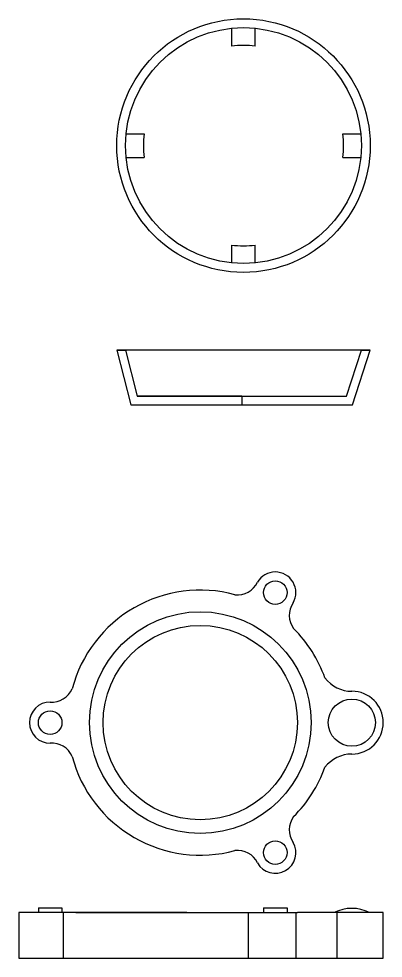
# Model space of a CAD drawing. Header units: millimetres. Extents: x 2316 to 2419, y 485 to 556.
# Drawn here: x 2329.42 to 2335.61, y 525.23 to 541.18 of the extents above; entities that cross this region are included whole.
import ezdxf

# ---------------------------------------------------------------- set-up
doc = ezdxf.new("R2010")
doc.units = ezdxf.units.MM

msp = doc.modelspace()

# ---------------------------------------------------------------- linework, layer by layer
for p, q in [((2333.035, 540.714), (2333.035, 541.017)), ((2333.435, 540.714), (2333.435, 541.017)), ((2331.243, 539.225), (2331.547, 539.225)), ((2334.923, 539.225), (2335.227, 539.225)), ((2331.243, 538.825), (2331.547, 538.825)), ((2334.923, 538.825), (2335.227, 538.825)), ((2333.035, 537.033), (2333.035, 537.337)), ((2333.435, 537.033), (2333.435, 537.337)), ((2331.083, 535.551), (2331.32, 534.623)), ((2335.387, 535.551), (2331.083, 535.551)), ((2331.083, 535.551), (2331.233, 535.551)), ((2331.233, 535.551), (2331.432, 534.773)), ((2334.984, 534.773), (2335.237, 535.551)), ((2335.085, 534.623), (2335.387, 535.551)), ((2335.237, 535.551), (2335.387, 535.551)), ((2331.432, 534.773), (2334.984, 534.773)), ((2333.208, 534.773), (2331.432, 534.773)), ((2333.208, 534.773), (2333.208, 534.623)), ((2331.32, 534.623), (2335.085, 534.623)), ((2331.32, 534.623), (2333.208, 534.623)), ((2329.752, 526.085), (2329.752, 526.005)), ((2329.752, 526.085), (2330.152, 526.085)), ((2330.152, 526.085), (2330.152, 526.005)), ((2333.575, 526.085), (2333.575, 526.005)), ((2333.575, 526.085), (2333.975, 526.085)), ((2333.975, 526.085), (2333.975, 526.005)), ((2332.272, 526.005), (2329.419, 526.005)), ((2329.419, 526.005), (2329.419, 525.231)), ((2330.175, 526.005), (2330.175, 525.231)), ((2330.389, 526.005), (2334.154, 526.005)), ((2333.315, 526.005), (2333.315, 525.231)), ((2334.125, 526.005), (2334.125, 525.231)), ((2335.609, 526.005), (2334.154, 526.005)), ((2334.821, 526.005), (2334.821, 525.231)), ((2335.609, 525.231), (2335.609, 526.005)), ((2329.419, 525.231), (2335.609, 525.231))]:
    msp.add_line(p, q)
for centre, radius in [((2333.235, 539.025), 2.152), ((2333.235, 539.025), 2.002), ((2333.775, 531.437), 0.2), ((2332.501, 529.23), 1.882), ((2332.501, 529.23), 1.65), ((2335.076, 529.23), 0.4), ((2329.952, 529.23), 0.2), ((2333.775, 527.023), 0.2)]:
    msp.add_circle(centre, radius)
for centre, radius, start, end in [((2333.235, 539.025), 1.7, 83.2437, 96.7563), ((2333.235, 539.025), 1.7, 173.2437, 186.7563), ((2333.235, 539.025), 1.7, 353.2437, 6.7563), ((2333.235, 539.025), 1.7, 263.2437, 276.7563), ((2333.775, 531.437), 0.35, 330, 150), ((2333.134, 531.774), 0.375, 263.3533, 334.5226), ((2332.501, 529.23), 2.25, 74.8056, 165.1943), ((2334.387, 531.05), 0.375, 145.4774, 216.6467), ((2332.501, 529.23), 2.25, 19.6848, 45.1943), ((2335.076, 530.339), 0.576, 217.5274, 270.0106), ((2329.981, 529.954), 0.375, 265.4774, 336.6467), ((2335.076, 529.23), 0.533, 270, 90), ((2329.952, 529.23), 0.35, 90, 270), ((2329.981, 528.507), 0.375, 23.3533, 94.5226), ((2332.501, 529.23), 2.25, 194.806, 285.1981), ((2335.076, 528.121), 0.576, 89.9894, 142.4726), ((2332.498, 529.231), 2.252, 314.8291, 340.309), ((2334.387, 527.41), 0.375, 143.3533, 214.5226), ((2333.775, 527.023), 0.35, 210, 30), ((2333.134, 526.687), 0.375, 25.4774, 96.6467), ((2335.076, 525.409), 0.668, 63.3088, 116.6912)]:
    msp.add_arc(centre, radius, start, end)

doc.saveas('drawing.dxf')
